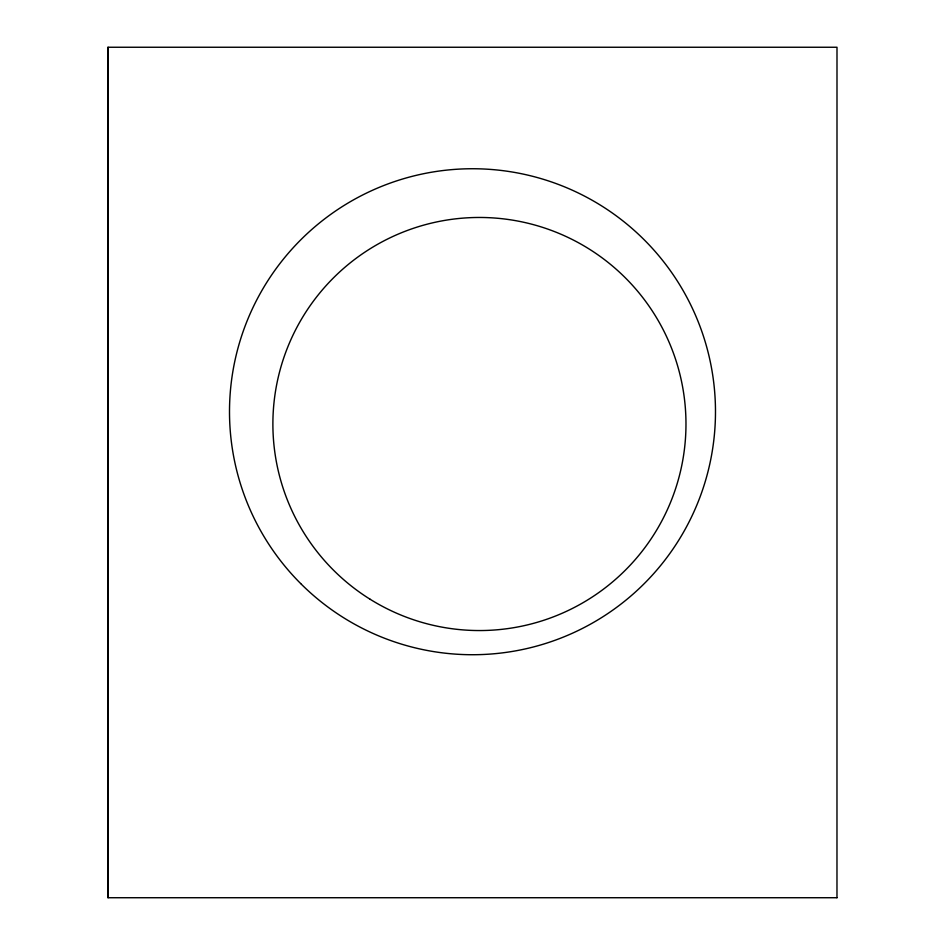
<?xml version="1.0" encoding="UTF-8"?>
<svg xmlns="http://www.w3.org/2000/svg" width="945" height="945" viewBox="0 0 945 945"><rect width="100%" height="100%" fill="white"/><g stroke="black" fill="none" stroke-linecap="round" stroke-linejoin="round"><path stroke-width="1.42" d="M836.998 897.726L108.002 897.726L108.002 47.25L836.998 47.25L836.975 897.726M108.025 47.25L108.025 897.726M300.675 583.561A242.995 242.995 0 0 0 707.203 474.626A242.995 242.995 0 0 0 409.598 177.022A242.995 242.995 0 0 0 300.675 583.561M370.204 599.307A206.542 206.542 0 0 0 685.857 430.944A206.542 206.542 0 0 0 382.229 241.766A206.542 206.542 0 0 0 370.204 599.307"/></g></svg>
